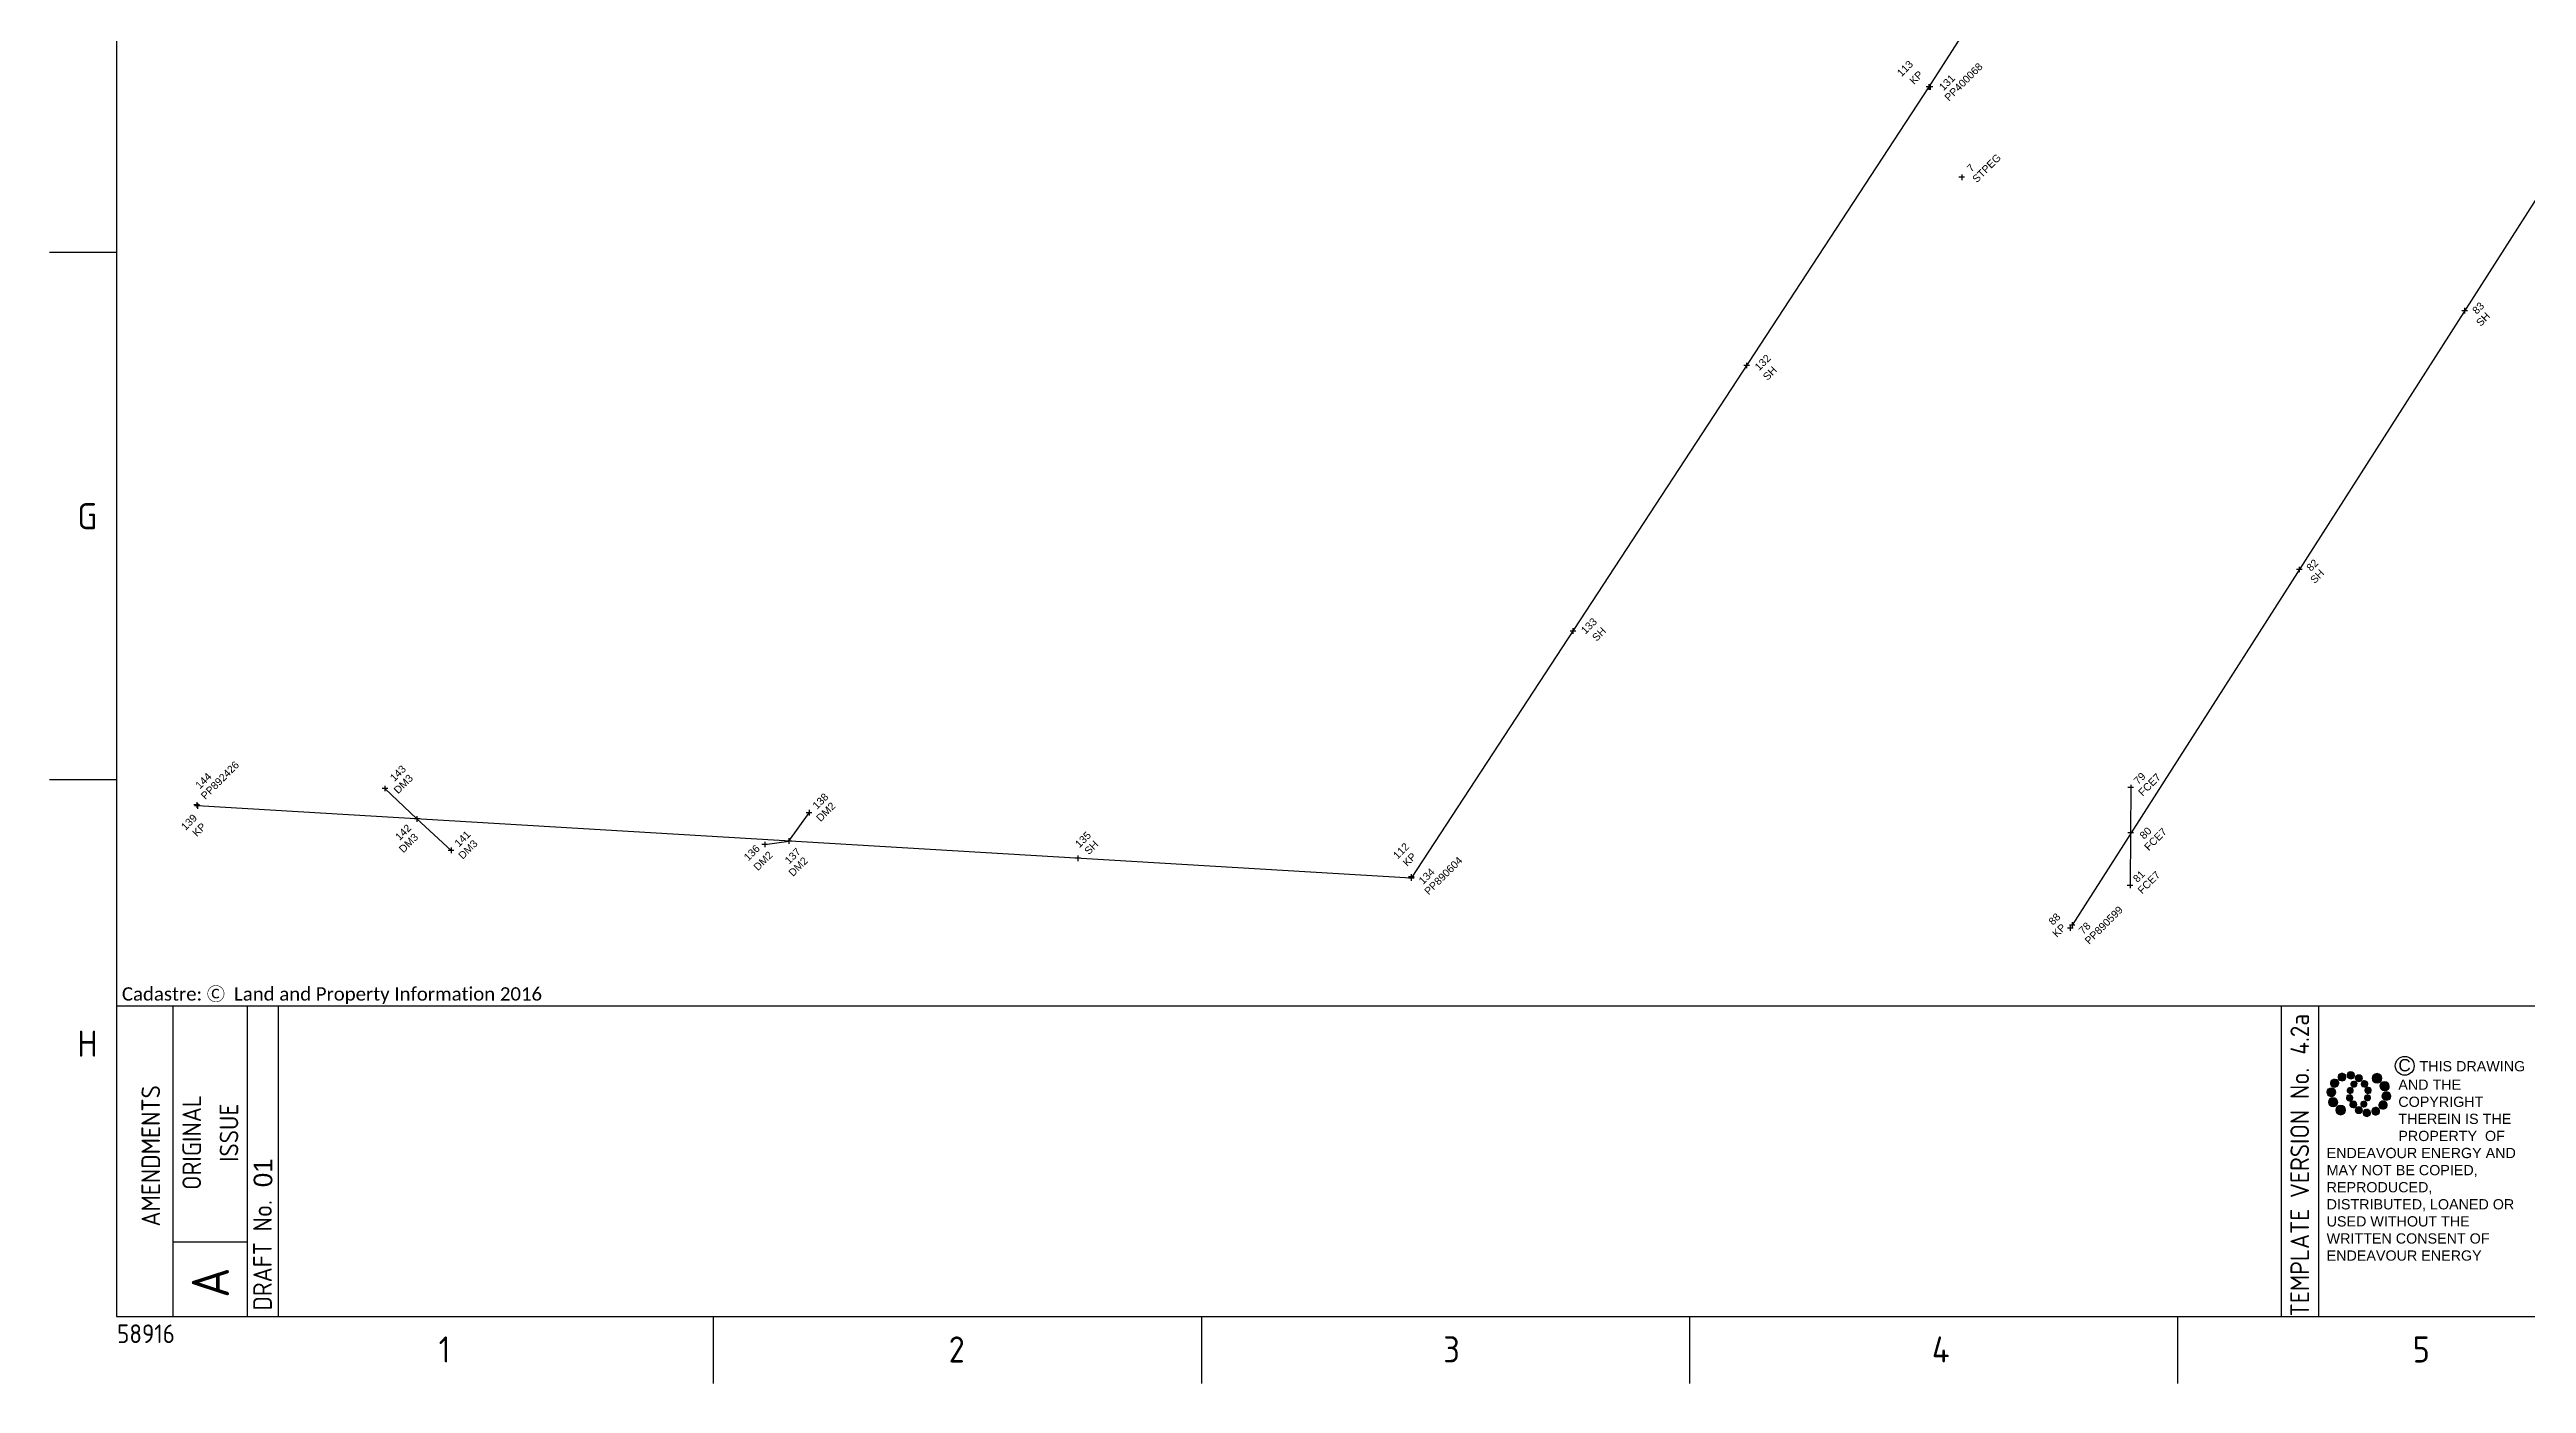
# Paper-space layout 'Survey' of a CAD drawing. Header units: metres, sheet in millimetres. Extents: x -21 to 813, y -3 to 586.
# Drawn here: x -20.5 to 311.9, y -3 to 175.9 of the extents above; entities that cross this region are included whole.
import ezdxf
from ezdxf.enums import TextEntityAlignment as Align

# ---------------------------------------------------------------- set-up
doc = ezdxf.new("R2010")
doc.units = ezdxf.units.M
doc.layers.get('0').update_dxf_attribs({"color": 6})
doc.layers.add('Notes', color=7, linetype='Continuous')
doc.layers.add('SupportsUG_SP_EXT', color=7, linetype='Continuous')
doc.styles.add('ARIAL', font='arial.ttf', dxfattribs={"height": 2})
doc.styles.add('iecISOCP', font='isocp.shx')
doc.styles.get("Standard").update_dxf_attribs({"font": 'arial.ttf'})

# ---------------------------------------------------------------- blocks, each defined once
blk = doc.blocks.new('A$C30A46249')
at = {"color": 7, "lineweight": -3, "insert": (6.92, 4.97), "char_height": 1.79, "attachment_point": 7, "line_spacing_factor": 1.2}
blk.add_mtext('{\\fCalibri|b0|i0|c0|p34;\\C256;Cadastre: \\fMS Gothic|b0|i0|c128|p49;\\C250;\\c2236962;Ⓒ\\fMS Gothic|b0|i0|c0|p49; \\fCalibri|b0|i0|c0|p34;\\C256;Land and Property Information 2016}', dxfattribs=at)
blk = doc.blocks.new('EE_LOGO_SMALL')
at = {"layer": 'Notes'}
h = blk.add_hatch(color=256, dxfattribs=at)
edge = h.paths.add_edge_path()
edge.add_spline(control_points=[(-8.41, 1.95), (-9.16, 1.99), (-9.8, 1.42), (-9.84, 0.67), (-9.89, -0.07), (-9.31, -0.71), (-8.56, -0.75), (-7.82, -0.8), (-7.18, -0.23), (-7.14, 0.52), (-7.09, 1.27), (-7.66, 1.91), (-8.41, 1.95)], knot_values=[0, 0, 0, 0, 1, 1, 1, 2, 2, 2, 3, 3, 3, 4, 4, 4, 4], degree=3, periodic=0)
h = blk.add_hatch(color=256, dxfattribs=at)
edge = h.paths.add_edge_path()
edge.add_spline(control_points=[(-6.81, 4.47), (-7.42, 4.82), (-8.21, 4.62), (-8.57, 4), (-8.92, 3.39), (-8.72, 2.6), (-8.1, 2.25), (-7.49, 1.89), (-6.7, 2.09), (-6.34, 2.71), (-5.98, 3.32), (-6.19, 4.11), (-6.81, 4.47)], knot_values=[0, 0, 0, 0, 1, 1, 1, 2, 2, 2, 3, 3, 3, 4, 4, 4, 4], degree=3, periodic=0)
h = blk.add_hatch(color=256, dxfattribs=at)
edge = h.paths.add_edge_path()
edge.add_spline(control_points=[(-4.19, 5.89), (-4.56, 6.46), (-5.32, 6.62), (-5.88, 6.26), (-6.45, 5.89), (-6.61, 5.13), (-6.25, 4.56), (-5.88, 4), (-5.13, 3.83), (-4.56, 4.2), (-3.99, 4.56), (-3.82, 5.32), (-4.19, 5.89)], knot_values=[0, 0, 0, 0, 1, 1, 1, 2, 2, 2, 3, 3, 3, 4, 4, 4, 4], degree=3, periodic=0)
h = blk.add_hatch(color=256, dxfattribs=at)
edge = h.paths.add_edge_path()
edge.add_spline(control_points=[(-2.5, 2.07), (-3.02, 2.18), (-3.52, 1.86), (-3.63, 1.35), (-3.74, 0.84), (-3.41, 0.33), (-2.91, 0.22), (-2.39, 0.11), (-1.89, 0.43), (-1.78, 0.95), (-1.67, 1.46), (-1.99, 1.96), (-2.5, 2.07)], knot_values=[0, 0, 0, 0, 1, 1, 1, 2, 2, 2, 3, 3, 3, 4, 4, 4, 4], degree=3, periodic=0)
h = blk.add_hatch(color=256, dxfattribs=at)
edge = h.paths.add_edge_path()
edge.add_spline(control_points=[(-1.35, 5.88), (-1.41, 6.52), (-1.98, 6.98), (-2.62, 6.92), (-3.26, 6.85), (-3.72, 6.28), (-3.66, 5.65), (-3.6, 5.01), (-3.03, 4.54), (-2.39, 4.61), (-1.75, 4.67), (-1.28, 5.24), (-1.35, 5.88)], knot_values=[0, 0, 0, 0, 1, 1, 1, 2, 2, 2, 3, 3, 3, 4, 4, 4, 4], degree=3, periodic=0)
h = blk.add_hatch(color=256, dxfattribs=at)
edge = h.paths.add_edge_path()
edge.add_spline(control_points=[(1.01, 4.87), (1.01, 4.27), (0.53, 3.79), (-0.07, 3.79), (-0.67, 3.79), (-1.16, 4.27), (-1.16, 4.87), (-1.16, 5.47), (-0.67, 5.96), (-0.07, 5.96), (0.53, 5.96), (1.01, 5.47), (1.01, 4.87)], knot_values=[0, 0, 0, 0, 1, 1, 1, 2, 2, 2, 3, 3, 3, 4, 4, 4, 4], degree=3, periodic=0)
edge = h.paths.add_edge_path()
edge.add_spline(control_points=[(-1.36, 3.98), (-1.87, 4.09), (-2.38, 3.77), (-2.49, 3.26), (-2.6, 2.75), (-2.27, 2.24), (-1.76, 2.13), (-1.25, 2.02), (-0.75, 2.35), (-0.64, 2.86), (-0.53, 3.37), (-0.85, 3.87), (-1.36, 3.98)], knot_values=[0, 0, 0, 0, 1, 1, 1, 2, 2, 2, 3, 3, 3, 4, 4, 4, 4], degree=3, periodic=0)
h = blk.add_hatch(color=256, dxfattribs=at)
edge = h.paths.add_edge_path()
edge.add_spline(control_points=[(2.33, 2.37), (2.77, 2.76), (2.8, 3.42), (2.42, 3.85), (2.03, 4.29), (1.37, 4.32), (0.94, 3.94), (0.51, 3.55), (0.47, 2.89), (0.85, 2.46), (1.24, 2.03), (1.9, 1.99), (2.33, 2.37)], knot_values=[0, 0, 0, 0, 1, 1, 1, 2, 2, 2, 3, 3, 3, 4, 4, 4, 4], degree=3, periodic=0)
edge = h.paths.add_edge_path()
edge.add_spline(control_points=[(1.01, 4.87), (1.01, 4.27), (0.53, 3.79), (-0.07, 3.79), (-0.67, 3.79), (-1.16, 4.27), (-1.16, 4.87), (-1.16, 5.47), (-0.67, 5.96), (-0.07, 5.96), (0.53, 5.96), (1.01, 5.47), (1.01, 4.87)], knot_values=[0, 0, 0, 0, 1, 1, 1, 2, 2, 2, 3, 3, 3, 4, 4, 4, 4], degree=3, periodic=0)
h = blk.add_hatch(color=256, dxfattribs=at)
edge = h.paths.add_edge_path()
edge.add_spline(control_points=[(1.01, 4.87), (1.01, 4.27), (0.53, 3.79), (-0.07, 3.79), (-0.67, 3.79), (-1.16, 4.27), (-1.16, 4.87), (-1.16, 5.47), (-0.67, 5.96), (-0.07, 5.96), (0.53, 5.96), (1.01, 5.47), (1.01, 4.87)], knot_values=[0, 0, 0, 0, 1, 1, 1, 2, 2, 2, 3, 3, 3, 4, 4, 4, 4], degree=3, periodic=0)
edge = h.paths.add_edge_path(flags=16)
edge.add_spline(control_points=[(1.01, 4.87), (1.01, 4.27), (0.53, 3.79), (-0.07, 3.79), (-0.67, 3.79), (-1.16, 4.27), (-1.16, 4.87), (-1.16, 5.47), (-0.67, 5.96), (-0.07, 5.96), (0.53, 5.96), (1.01, 5.47), (1.01, 4.87)], knot_values=[0, 0, 0, 0, 1, 1, 1, 2, 2, 2, 3, 3, 3, 4, 4, 4, 4], degree=3, periodic=0)
h = blk.add_hatch(color=256, dxfattribs=at)
edge = h.paths.add_edge_path()
edge.add_spline(control_points=[(2.98, 0.19), (3.52, 0.33), (3.83, 0.88), (3.69, 1.41), (3.55, 1.94), (3.01, 2.26), (2.48, 2.12), (1.95, 1.98), (1.63, 1.43), (1.77, 0.9), (1.91, 0.37), (2.45, 0.05), (2.98, 0.19)], knot_values=[0, 0, 0, 0, 1, 1, 1, 2, 2, 2, 3, 3, 3, 4, 4, 4, 4], degree=3, periodic=0)
h = blk.add_hatch(color=256, dxfattribs=at)
edge = h.paths.add_edge_path()
edge.add_spline(control_points=[(6.99, 4.87), (6.99, 4.04), (6.32, 3.36), (5.48, 3.36), (4.65, 3.36), (3.97, 4.04), (3.97, 4.87), (3.97, 5.71), (4.65, 6.38), (5.48, 6.38), (6.32, 6.38), (6.99, 5.71), (6.99, 4.87)], knot_values=[0, 0, 0, 0, 1, 1, 1, 2, 2, 2, 3, 3, 3, 4, 4, 4, 4], degree=3, periodic=0)
h = blk.add_hatch(color=256, dxfattribs=at)
edge = h.paths.add_edge_path()
edge.add_spline(control_points=[(8.37, 1.14), (9.1, 1.46), (9.42, 2.3), (9.11, 3.02), (8.79, 3.74), (7.95, 4.07), (7.23, 3.75), (6.51, 3.43), (6.18, 2.59), (6.49, 1.87), (6.81, 1.15), (7.65, 0.82), (8.37, 1.14)], knot_values=[0, 0, 0, 0, 1, 1, 1, 2, 2, 2, 3, 3, 3, 4, 4, 4, 4], degree=3, periodic=0)
h = blk.add_hatch(color=256, dxfattribs=at)
edge = h.paths.add_edge_path()
edge.add_spline(control_points=[(8.27, -1.91), (9.01, -1.95), (9.65, -1.38), (9.69, -0.63), (9.74, 0.12), (9.17, 0.75), (8.42, 0.8), (7.67, 0.84), (7.03, 0.27), (6.99, -0.48), (6.95, -1.22), (7.52, -1.87), (8.27, -1.91)], knot_values=[0, 0, 0, 0, 1, 1, 1, 2, 2, 2, 3, 3, 3, 4, 4, 4, 4], degree=3, periodic=0)
h = blk.add_hatch(color=256, dxfattribs=at)
edge = h.paths.add_edge_path()
edge.add_spline(control_points=[(-8.52, -1.1), (-9.24, -1.42), (-9.57, -2.26), (-9.25, -2.98), (-8.94, -3.7), (-8.09, -4.03), (-7.37, -3.71), (-6.65, -3.39), (-6.33, -2.55), (-6.64, -1.83), (-6.96, -1.11), (-7.8, -0.78), (-8.52, -1.1)], knot_values=[0, 0, 0, 0, 1, 1, 1, 2, 2, 2, 3, 3, 3, 4, 4, 4, 4], degree=3, periodic=0)
h = blk.add_hatch(color=256, dxfattribs=at)
edge = h.paths.add_edge_path()
edge.add_spline(control_points=[(-7.14, -4.83), (-7.14, -4), (-6.46, -3.32), (-5.63, -3.32), (-4.8, -3.32), (-4.12, -4), (-4.12, -4.83), (-4.12, -5.67), (-4.8, -6.34), (-5.63, -6.34), (-6.46, -6.34), (-7.14, -5.67), (-7.14, -4.83)], knot_values=[0, 0, 0, 0, 1, 1, 1, 2, 2, 2, 3, 3, 3, 4, 4, 4, 4], degree=3, periodic=0)
h = blk.add_hatch(color=256, dxfattribs=at)
edge = h.paths.add_edge_path()
edge.add_spline(control_points=[(-3.13, -0.15), (-3.66, -0.29), (-3.98, -0.84), (-3.84, -1.37), (-3.7, -1.9), (-3.15, -2.22), (-2.62, -2.08), (-2.09, -1.94), (-1.78, -1.39), (-1.91, -0.86), (-2.06, -0.33), (-2.6, -0.01), (-3.13, -0.15)], knot_values=[0, 0, 0, 0, 1, 1, 1, 2, 2, 2, 3, 3, 3, 4, 4, 4, 4], degree=3, periodic=0)
h = blk.add_hatch(color=256, dxfattribs=at)
edge = h.paths.add_edge_path()
edge.add_spline(control_points=[(-2.48, -2.33), (-2.91, -2.72), (-2.95, -3.38), (-2.56, -3.81), (-2.18, -4.24), (-1.52, -4.28), (-1.08, -3.9), (-0.65, -3.51), (-0.62, -2.85), (-1, -2.42), (-1.39, -1.98), (-2.05, -1.95), (-2.48, -2.33)], knot_values=[0, 0, 0, 0, 1, 1, 1, 2, 2, 2, 3, 3, 3, 4, 4, 4, 4], degree=3, periodic=0)
h = blk.add_hatch(color=256, dxfattribs=at)
edge = h.paths.add_edge_path()
edge.add_spline(control_points=[(-1.16, -4.83), (-1.16, -4.23), (-0.67, -3.74), (-0.07, -3.74), (0.53, -3.74), (1.01, -4.23), (1.01, -4.83), (1.01, -5.43), (0.53, -5.92), (-0.07, -5.92), (-0.67, -5.92), (-1.16, -5.43), (-1.16, -4.83)], knot_values=[0, 0, 0, 0, 1, 1, 1, 2, 2, 2, 3, 3, 3, 4, 4, 4, 4], degree=3, periodic=0)
h = blk.add_hatch(color=256, dxfattribs=at)
edge = h.paths.add_edge_path()
edge.add_spline(control_points=[(1.22, -3.94), (1.73, -4.05), (2.23, -3.73), (2.34, -3.22), (2.45, -2.71), (2.13, -2.2), (1.62, -2.09), (1.11, -1.98), (0.6, -2.3), (0.49, -2.81), (0.38, -3.32), (0.71, -3.83), (1.22, -3.94)], knot_values=[0, 0, 0, 0, 1, 1, 1, 2, 2, 2, 3, 3, 3, 4, 4, 4, 4], degree=3, periodic=0)
h = blk.add_hatch(color=256, dxfattribs=at)
edge = h.paths.add_edge_path()
edge.add_spline(control_points=[(1.2, -5.84), (1.27, -6.47), (1.84, -6.94), (2.47, -6.87), (3.11, -6.81), (3.58, -6.24), (3.51, -5.6), (3.45, -4.96), (2.88, -4.5), (2.24, -4.56), (1.6, -4.63), (1.13, -5.2), (1.2, -5.84)], knot_values=[0, 0, 0, 0, 1, 1, 1, 2, 2, 2, 3, 3, 3, 4, 4, 4, 4], degree=3, periodic=0)
h = blk.add_hatch(color=256, dxfattribs=at)
edge = h.paths.add_edge_path()
edge.add_spline(control_points=[(2.36, -2.03), (2.87, -2.14), (3.37, -1.81), (3.48, -1.3), (3.59, -0.79), (3.27, -0.29), (2.76, -0.18), (2.25, -0.07), (1.74, -0.39), (1.63, -0.9), (1.52, -1.41), (1.85, -1.92), (2.36, -2.03)], knot_values=[0, 0, 0, 0, 1, 1, 1, 2, 2, 2, 3, 3, 3, 4, 4, 4, 4], degree=3, periodic=0)
h = blk.add_hatch(color=256, dxfattribs=at)
edge = h.paths.add_edge_path()
edge.add_spline(control_points=[(4.05, -5.84), (4.41, -6.41), (5.17, -6.58), (5.73, -6.21), (6.3, -5.85), (6.46, -5.09), (6.1, -4.52), (5.73, -3.95), (4.98, -3.79), (4.41, -4.16), (3.84, -4.52), (3.68, -5.28), (4.05, -5.84)], knot_values=[0, 0, 0, 0, 1, 1, 1, 2, 2, 2, 3, 3, 3, 4, 4, 4, 4], degree=3, periodic=0)
h = blk.add_hatch(color=256, dxfattribs=at)
edge = h.paths.add_edge_path()
edge.add_spline(control_points=[(6.66, -4.43), (7.27, -4.78), (8.06, -4.58), (8.42, -3.96), (8.78, -3.35), (8.57, -2.56), (7.96, -2.2), (7.34, -1.84), (6.55, -2.05), (6.2, -2.66), (5.84, -3.28), (6.04, -4.07), (6.66, -4.43)], knot_values=[0, 0, 0, 0, 1, 1, 1, 2, 2, 2, 3, 3, 3, 4, 4, 4, 4], degree=3, periodic=0)
at = {"layer": 'Notes', "lineweight": 0}
for points in [[(1.85, 2.13), (1.85, 2.13)], [(-1.99, -2.08), (-1.99, -2.08)]]:
    blk.add_lwpolyline(points, dxfattribs=at)
for points in [[(-8.41, 1.95), (-9.16, 1.99), (-9.8, 1.42), (-9.84, 0.67), (-9.89, -0.07), (-9.31, -0.71), (-8.56, -0.75), (-7.82, -0.8), (-7.18, -0.23), (-7.14, 0.52), (-7.09, 1.27), (-7.66, 1.91), (-8.41, 1.95)], [(-6.81, 4.47), (-7.42, 4.82), (-8.21, 4.62), (-8.57, 4), (-8.92, 3.39), (-8.72, 2.6), (-8.1, 2.25), (-7.49, 1.89), (-6.7, 2.09), (-6.34, 2.71), (-5.98, 3.32), (-6.19, 4.11), (-6.81, 4.47)], [(-4.19, 5.89), (-4.56, 6.46), (-5.32, 6.62), (-5.88, 6.26), (-6.45, 5.89), (-6.61, 5.13), (-6.25, 4.56), (-5.88, 4), (-5.13, 3.83), (-4.56, 4.2), (-3.99, 4.56), (-3.82, 5.32), (-4.19, 5.89)], [(-2.5, 2.07), (-3.02, 2.18), (-3.52, 1.86), (-3.63, 1.35), (-3.74, 0.84), (-3.41, 0.33), (-2.91, 0.22), (-2.39, 0.11), (-1.89, 0.43), (-1.78, 0.95), (-1.67, 1.46), (-1.99, 1.96), (-2.5, 2.07)], [(-1.35, 5.88), (-1.41, 6.52), (-1.98, 6.98), (-2.62, 6.92), (-3.26, 6.85), (-3.72, 6.28), (-3.66, 5.65), (-3.6, 5.01), (-3.03, 4.54), (-2.39, 4.61), (-1.75, 4.67), (-1.28, 5.24), (-1.35, 5.88)], [(-1.36, 3.98), (-1.87, 4.09), (-2.38, 3.77), (-2.49, 3.26), (-2.6, 2.75), (-2.27, 2.24), (-1.76, 2.13), (-1.25, 2.02), (-0.75, 2.35), (-0.64, 2.86), (-0.53, 3.37), (-0.85, 3.87), (-1.36, 3.98)], [(1.01, 4.87), (1.01, 4.27), (0.53, 3.79), (-0.07, 3.79), (-0.67, 3.79), (-1.16, 4.27), (-1.16, 4.87), (-1.16, 5.47), (-0.67, 5.96), (-0.07, 5.96), (0.53, 5.96), (1.01, 5.47), (1.01, 4.87)], [(1.01, 4.87), (1.01, 4.27), (0.53, 3.79), (-0.07, 3.79), (-0.67, 3.79), (-1.16, 4.27), (-1.16, 4.87), (-1.16, 5.47), (-0.67, 5.96), (-0.07, 5.96), (0.53, 5.96), (1.01, 5.47), (1.01, 4.87)], [(2.33, 2.37), (2.77, 2.76), (2.8, 3.42), (2.42, 3.85), (2.03, 4.29), (1.37, 4.32), (0.94, 3.94), (0.51, 3.55), (0.47, 2.89), (0.85, 2.46), (1.24, 2.03), (1.9, 1.99), (2.33, 2.37)], [(2.98, 0.19), (3.52, 0.33), (3.83, 0.88), (3.69, 1.41), (3.55, 1.94), (3.01, 2.26), (2.48, 2.12), (1.95, 1.98), (1.63, 1.43), (1.77, 0.9), (1.91, 0.37), (2.45, 0.05), (2.98, 0.19)], [(6.99, 4.87), (6.99, 4.04), (6.32, 3.36), (5.48, 3.36), (4.65, 3.36), (3.97, 4.04), (3.97, 4.87), (3.97, 5.71), (4.65, 6.38), (5.48, 6.38), (6.32, 6.38), (6.99, 5.71), (6.99, 4.87)], [(8.37, 1.14), (9.1, 1.46), (9.42, 2.3), (9.11, 3.02), (8.79, 3.74), (7.95, 4.07), (7.23, 3.75), (6.51, 3.43), (6.18, 2.59), (6.49, 1.87), (6.81, 1.15), (7.65, 0.82), (8.37, 1.14)], [(8.27, -1.91), (9.01, -1.95), (9.65, -1.38), (9.69, -0.63), (9.74, 0.12), (9.17, 0.75), (8.42, 0.8), (7.67, 0.84), (7.03, 0.27), (6.99, -0.48), (6.95, -1.22), (7.52, -1.87), (8.27, -1.91)], [(-8.52, -1.1), (-9.24, -1.42), (-9.57, -2.26), (-9.25, -2.98), (-8.94, -3.7), (-8.09, -4.03), (-7.37, -3.71), (-6.65, -3.39), (-6.33, -2.55), (-6.64, -1.83), (-6.96, -1.11), (-7.8, -0.78), (-8.52, -1.1)], [(-7.14, -4.83), (-7.14, -4), (-6.46, -3.32), (-5.63, -3.32), (-4.8, -3.32), (-4.12, -4), (-4.12, -4.83), (-4.12, -5.67), (-4.8, -6.34), (-5.63, -6.34), (-6.46, -6.34), (-7.14, -5.67), (-7.14, -4.83)], [(-3.13, -0.15), (-3.66, -0.29), (-3.98, -0.84), (-3.84, -1.37), (-3.7, -1.9), (-3.15, -2.22), (-2.62, -2.08), (-2.09, -1.94), (-1.78, -1.39), (-1.91, -0.86), (-2.06, -0.33), (-2.6, -0.01), (-3.13, -0.15)], [(-2.48, -2.33), (-2.91, -2.72), (-2.95, -3.38), (-2.56, -3.81), (-2.18, -4.24), (-1.52, -4.28), (-1.08, -3.9), (-0.65, -3.51), (-0.62, -2.85), (-1, -2.42), (-1.39, -1.98), (-2.05, -1.95), (-2.48, -2.33)], [(-1.16, -4.83), (-1.16, -4.23), (-0.67, -3.74), (-0.07, -3.74), (0.53, -3.74), (1.01, -4.23), (1.01, -4.83), (1.01, -5.43), (0.53, -5.92), (-0.07, -5.92), (-0.67, -5.92), (-1.16, -5.43), (-1.16, -4.83)], [(1.22, -3.94), (1.73, -4.05), (2.23, -3.73), (2.34, -3.22), (2.45, -2.71), (2.13, -2.2), (1.62, -2.09), (1.11, -1.98), (0.6, -2.3), (0.49, -2.81), (0.38, -3.32), (0.71, -3.83), (1.22, -3.94)], [(1.2, -5.84), (1.27, -6.47), (1.84, -6.94), (2.47, -6.87), (3.11, -6.81), (3.58, -6.24), (3.51, -5.6), (3.45, -4.96), (2.88, -4.5), (2.24, -4.56), (1.6, -4.63), (1.13, -5.2), (1.2, -5.84)], [(2.36, -2.03), (2.87, -2.14), (3.37, -1.81), (3.48, -1.3), (3.59, -0.79), (3.27, -0.29), (2.76, -0.18), (2.25, -0.07), (1.74, -0.39), (1.63, -0.9), (1.52, -1.41), (1.85, -1.92), (2.36, -2.03)], [(4.05, -5.84), (4.41, -6.41), (5.17, -6.58), (5.73, -6.21), (6.3, -5.85), (6.46, -5.09), (6.1, -4.52), (5.73, -3.95), (4.98, -3.79), (4.41, -4.16), (3.84, -4.52), (3.68, -5.28), (4.05, -5.84)], [(6.66, -4.43), (7.27, -4.78), (8.06, -4.58), (8.42, -3.96), (8.78, -3.35), (8.57, -2.56), (7.96, -2.2), (7.34, -1.84), (6.55, -2.05), (6.2, -2.66), (5.84, -3.28), (6.04, -4.07), (6.66, -4.43)]]:
    blk.add_open_spline(points, degree=3, knots=[0, 0, 0, 0, 1, 1, 1, 2, 2, 2, 3, 3, 3, 4, 4, 4, 4], dxfattribs=at)
blk = doc.blocks.new('EE_COPYRIGHT_A1')
at = {"layer": 'Notes'}
blk.add_circle((9.53, -0.82), 1.15, dxfattribs=at)
at = {"xscale": 0.4, "yscale": 0.4, "zscale": 0.4}
blk.add_blockref('EE_LOGO_SMALL', (3.96, -4.29), dxfattribs=at)
at = {"layer": 'Notes', "insert": (0, 0), "char_height": 1.25, "width": 24.1208, "attachment_point": 1, "style": 'ARIAL'}
blk.add_mtext('\\pt8.75;               ^I{\\H1.2x;C } THIS DRAWING\\P\\pi-8.75,l8.75,t8.75,20;       ^IAND THE ^I\\P\\pi0,t8.75;COPYRIGHT\\P\\pi-8.75,t1.25,8.75;^I^ITHEREIN IS THE PROPERTY  OF \\P\\pi0,l0,t1.25;ENDEAVOUR ENERGY AND MAY NOT BE COPIED, REPRODUCED, DISTRIBUTED, LOANED OR USED WITHOUT THE WRITTEN CONSENT OF ENDEAVOUR ENERGY', dxfattribs=at)
blk = doc.blocks.new('A1_FRAME_TITLE')
at = {"layer": 'Notes', "color": 3, "linetype": 'Continuous'}
for p, q in [((9, 574.39), (9, 5.97)), ((16.59, 5.97), (16.59, 47.62)), ((26.59, 5.97), (26.59, 47.62)), ((30.74, 5.98), (30.74, 47.62)), ((299.54, 47.62), (299.54, 5.97)), ((304.54, 47.62), (304.54, 5.97)), ((16.59, 15.97), (26.59, 15.97))]:
    blk.add_line(p, q, dxfattribs=at)
at = {"layer": 'Notes', "linetype": 'Continuous'}
for p, q in [((9, 148.68), (0, 148.68)), ((9, 77.93), (0, 77.93)), ((89.14, -3.03), (89.14, 5.97)), ((154.65, -3.03), (154.65, 5.97)), ((220.16, -3.03), (220.16, 5.97)), ((285.67, -3.03), (285.67, 5.97))]:
    blk.add_line(p, q, dxfattribs=at)
at = {"layer": 'Notes', "color": 3, "linetype": 'Continuous', "flags": 128}
for points in [[(9, 47.62), (123.8, 47.62)], [(123.8, 47.62), (824.37, 47.62)], [(9, 5.97), (123.8, 5.97)], [(123.8, 5.97), (824.37, 5.97)]]:
    blk.add_lwpolyline(points, dxfattribs=at)
at = {"layer": 'Notes', "xscale": 1.1, "yscale": 1.1, "zscale": 1.1}
blk.add_blockref('EE_COPYRIGHT_A1', (305.65, 40.49), dxfattribs=at)
blk.add_attdef('DRAFT_NUM', (29.9, 23.29), '', height=2.5, rotation=90)
at = {"layer": 'Notes', "color": 7, "style": 'iecISOCP'}
for s, p in [('G', (3.74, 111.56)), ('H', (3.74, 40.81)), ('1', (52.24, -0.22)), ('2', (120.7, -0.22)), ('3', (187.09, -0.2)), ('4', (252.67, -0.22)), ('5', (317.21, -0.22))]:
    blk.add_text(s, height=3.5, dxfattribs=at).set_placement(p)
for s, height, p in [('AMENDMENTS', 2.5, (14.84, 18.02)), ('ORIGINAL', 2.5, (20.34, 22.94)), ('ISSUE', 2.5, (25.34, 26.69)), ('DRAFT No.', 2.5, (29.84, 6.74)), ('A', 5, (24.09, 8.47))]:
    blk.add_text(s, height=height, rotation=90, dxfattribs=at).set_placement(p)
blk.add_text('TEMPLATE VERSION No.', height=2.5, rotation=90, dxfattribs=at).set_placement((302.04, 5.97), align=Align.MIDDLE_LEFT)
at = {"layer": 'Notes', "color": 7, "style": 'iecISOCP', "flags": 8}
blk.add_attdef('VERSION_NO', text='', height=2.5, rotation=90, dxfattribs=at).set_placement((302.04, 43.81), align=Align.MIDDLE_CENTER)
at = {"layer": 'Notes', "color": 7, "style": 'iecISOCP'}
for tag, p in [('CAP_NO', (513.19, 43.46)), ('IE_NUM', (513.05, 37.81)), ('REF_No_1', (335.24, 32.31)), ('REF_1', (362.52, 32.31)), ('GEN_WO', (441.71, 31.76)), ('HV_SWITCH', (513.46, 32.16)), ('REF_No_2', (335.24, 26.31)), ('REF_2', (362.52, 26.31)), ('OH_WO', (441.71, 25.81)), ('UBD_REF', (513.05, 25.83)), ('REF_No_3', (335.24, 20.31)), ('REF_3', (362.52, 20.31)), ('UG_WO', (441.71, 20.05)), ('GIS_MAP_No', (513.05, 20.04)), ('REF_No_4', (335.24, 14.31)), ('REF_4', (362.52, 14.31)), ('HV_OP_DIAG', (513.33, 14.2)), ('SUB_WO', (441.71, 13.81)), ('LGA', (512.95, 7.78))]:
    blk.add_attdef(tag, p, '', height=2.5, dxfattribs=at)
at = {"layer": 'Notes', "style": 'iecISOCP'}
for tag, p in [('T1', (684.37, 39.47)), ('T2', (684.37, 34.35)), ('T3', (684.37, 28.92)), ('T4', (684.37, 23.66)), ('T5', (684.37, 18.23)), ('T6', (684.37, 12.97))]:
    blk.add_attdef(tag, text='', height=3.5, dxfattribs=at).set_placement(p, align=Align.CENTER)
at = {"layer": 'Notes', "color": 7, "style": 'iecISOCP'}
for tag, p in [('scale', (567.76, 33.27)), ('DRAWN', (567.76, 24.93)), ('DATE', (567.76, 16.88)), ('CHD', (567.76, 8.37)), ('DESIGN', (605.62, 9.15))]:
    blk.add_attdef(tag, text='', height=2.5, dxfattribs=at).set_placement(p, align=Align.CENTER)
at = {"layer": 'Notes', "color": 4, "style": 'iecISOCP'}
blk.add_attdef('NUM', text='', height=7, dxfattribs=at).set_placement((792.37, 20.12), align=Align.MIDDLE_CENTER)
at = {"layer": 'Notes', "color": 1, "style": 'iecISOCP'}
blk.add_attdef('REV', text='', height=5, dxfattribs=at).set_placement((820.05, 17.1), align=Align.CENTER)
at = {"layer": 'Notes', "color": 7, "style": 'iecISOCP'}
for tag, p in [('NS', (790.71, 8.12)), ('SHTS', (805.41, 8.12))]:
    blk.add_attdef(tag, text='', height=2.5, dxfattribs=at).set_placement(p, align=Align.MIDDLE)
at = {"layer": 'Notes', "style": 'iecISOCP'}
blk.add_attdef('ExportID', (9.08, 2.39), '', height=2.5, dxfattribs=at)
at = {"layer": 'Notes', "style": 'iecISOCP', "flags": 1}
for tag, p in [('ProjectType', (14.17, -26.8)), ('ProjectNumber', (23.56, -26.82)), ('DrawingNumber', (35.51, -26.8)), ('ProjectDescription', (47.56, -26.83)), ('ExportDate', (60.28, -26.79)), ('ExportUserName', (69.15, -26.8)), ('DesignerCompanyName', (81.48, -26.79)), ('ExportAreaOfInterest', (97.1, -26.81)), ('GIS_SUCCESS', (112, -26.78)), ('CAD_SUCCESS', (121.79, -26.78)), ('DEPOTCODE', (132.11, -26.88)), ('ExportCategories', (140.08, -26.8)), ('Comments', (154.38, -26.88))]:
    blk.add_attdef(tag, p, '', height=1, dxfattribs=at)

psp = doc.layouts.new('Survey')

# ---------------------------------------------------------------- linework, layer by layer
at = {"layer": 'Notes', "ltscale": 10}
for p, q in [((345.72, 349.56), (231.72, 170.89)), ((374.6, 251.95), (250.94, 58.47)), ((231.72, 170.89), (162.22, 64.76)), ((162.22, 64.76), (-0.69, 74.45))]:
    psp.add_line(p, q, dxfattribs=at)
at = {"layer": 'Notes'}
for p, q in [((231.72, 171.27), (231.72, 170.52)), ((231.88, 171.27), (231.88, 170.52)), ((236.13, 159.16), (236.13, 158.41)), ((303.61, 141.25), (303.61, 140.5)), ((207.25, 133.9), (207.25, 133.15)), ((281.43, 106.54), (281.43, 105.79)), ((183.93, 98.29), (183.93, 97.54)), ((24.46, 77.16), (24.46, 76.41)), ((28.76, 72.7), (24.46, 76.78)), ((258.81, 77.28), (258.81, 76.53)), ((-0.79, 74.95), (-0.79, 74.2)), ((-0.69, 74.82), (-0.69, 74.07)), ((78.69, 69.73), (81.4, 73.52)), ((81.4, 73.9), (81.4, 73.15)), ((28.76, 73.07), (28.76, 72.32)), ((33.35, 68.48), (28.76, 72.7)), ((78.69, 70.11), (78.69, 69.36)), ((258.78, 71.23), (258.78, 70.48)), ((33.35, 68.86), (33.35, 68.11)), ((75.45, 69.27), (78.69, 69.73)), ((75.45, 69.65), (75.45, 68.9)), ((117.47, 67.8), (117.47, 67.05)), ((162.22, 65.14), (162.22, 64.39)), ((162.23, 65.31), (162.23, 64.56)), ((258.72, 64.15), (258.72, 63.4)), ((250.69, 58.42), (250.69, 57.67)), ((250.94, 58.84), (250.94, 58.09))]:
    psp.add_line(p, q, dxfattribs=at)
at = {"layer": 'Notes', "linetype": 'Continuous', "ltscale": 2}
for p, q in [((258.81, 76.91), (258.78, 70.85)), ((258.78, 70.85), (258.72, 63.78))]:
    psp.add_line(p, q, dxfattribs=at)
at = {"layer": 'Notes'}
for points in [[(232.1, 170.89), (231.72, 170.89), (231.35, 170.89)], [(232.26, 170.89), (231.88, 170.89), (231.51, 170.89)], [(236.5, 158.79), (236.13, 158.79), (235.75, 158.79)], [(303.99, 140.87), (303.61, 140.87), (303.24, 140.87)], [(207.63, 133.53), (207.25, 133.53), (206.88, 133.53)], [(281.8, 106.17), (281.43, 106.17), (281.05, 106.17)], [(184.3, 97.91), (183.93, 97.91), (183.55, 97.91)], [(24.84, 76.78), (24.46, 76.78), (24.09, 76.78)], [(259.18, 76.91), (258.81, 76.91), (258.43, 76.91)], [(-0.42, 74.58), (-0.79, 74.58), (-1.17, 74.58)], [(-0.32, 74.45), (-0.69, 74.45), (-1.07, 74.45)], [(81.77, 73.52), (81.4, 73.52), (81.02, 73.52)], [(29.14, 72.7), (28.76, 72.7), (28.39, 72.7)], [(259.16, 70.85), (258.78, 70.85), (258.41, 70.85)], [(33.73, 68.48), (33.35, 68.48), (32.98, 68.48)], [(75.82, 69.27), (75.45, 69.27), (75.07, 69.27)], [(79.07, 69.73), (78.69, 69.73), (78.32, 69.73)], [(117.84, 67.42), (117.47, 67.42), (117.09, 67.42)], [(162.6, 64.93), (162.23, 64.93), (161.85, 64.93)], [(162.6, 64.76), (162.22, 64.76), (161.85, 64.76)], [(259.09, 63.78), (258.72, 63.78), (258.34, 63.78)], [(251.06, 58.05), (250.69, 58.05), (250.31, 58.05)], [(251.32, 58.47), (250.94, 58.47), (250.57, 58.47)]]:
    psp.add_lwpolyline(points, dxfattribs=at)

# ---------------------------------------------------------------- block references
psp.add_blockref('A$C30A46249', (-17.75, 42.91), dxfattribs=at)
at = {"layer": 'SupportsUG_SP_EXT'}
ref = psp.add_blockref('A1_FRAME_TITLE', (-20.55, 0), dxfattribs=at)
ref.add_attrib('ExportID', '58916', (-11.47, 2.39), dxfattribs={"layer": 'Notes', "height": 2.5, "style": 'iecISOCP'})
ref.add_attrib('VERSION_NO', '4.2a', dxfattribs={"layer": 'Notes', "color": 7, "height": 2.5, "rotation": 90, "style": 'iecISOCP'}).set_placement((281.49, 43.81), align=Align.MIDDLE_CENTER)
ref.add_attrib('DRAFT_NUM', '01', (9.35, 23.29), dxfattribs={"layer": '0', "height": 2.5, "rotation": 90})

# ---------------------------------------------------------------- texts
at = {"layer": 'Notes', "style": 'ARIAL'}
for s, p in [('113', (228.03, 172.2)), ('KP', (229.71, 171.14)), ('PP400068', (234.41, 168.91)), ('131', (233.67, 170.32)), ('7', (237.41, 159.4)), ('STPEG', (238.14, 157.97)), ('83', (305.25, 140.33)), ('SH', (305.77, 138.69)), ('132', (208.93, 132.76)), ('SH', (210.03, 131.44)), ('82', (282.99, 105.84)), ('SH', (283.5, 104.2)), ('133', (185.61, 97.42)), ('SH', (187.11, 96.45)), ('PP892426', (0.37, 75.23)), ('143', (25.74, 77.65)), ('144', (-0.37, 76.64)), ('DM3', (26.25, 75.99)), ('79', (259.8, 77.23)), ('FCE7', (260.42, 75.68)), ('139', (-2.3, 71.09)), ('138', (82.46, 73.91)), ('DM2', (82.96, 72.25)), ('KP', (-0.77, 70.25)), ('142', (26.45, 69.73)), ('DM3', (26.95, 68.07)), ('141', (34.41, 68.87)), ('DM3', (34.92, 67.21)), ('135', (117.7, 68.76)), ('80', (260.6, 69.9)), ('FCE7', (261.22, 68.36)), ('136', (73.24, 66.98)), ('DM2', (74.54, 65.67)), ('137', (78.73, 66.55)), ('DM2', (79.24, 64.9)), ('SH', (118.95, 67.82)), ('112', (160.39, 67.24)), ('KP', (161.69, 66.25)), ('PP890604', (164.58, 62.42)), ('134', (163.83, 63.84)), ('81', (259.71, 64.1)), ('FCE7', (260.33, 62.56)), ('88', (248.36, 58.37)), ('PP890599', (253.23, 55.79)), ('KP', (248.88, 56.73)), ('78', (252.42, 57.15))]:
    psp.add_text(s, height=1, rotation=45, dxfattribs=at).set_placement(p)

doc.saveas('drawing.dxf')
